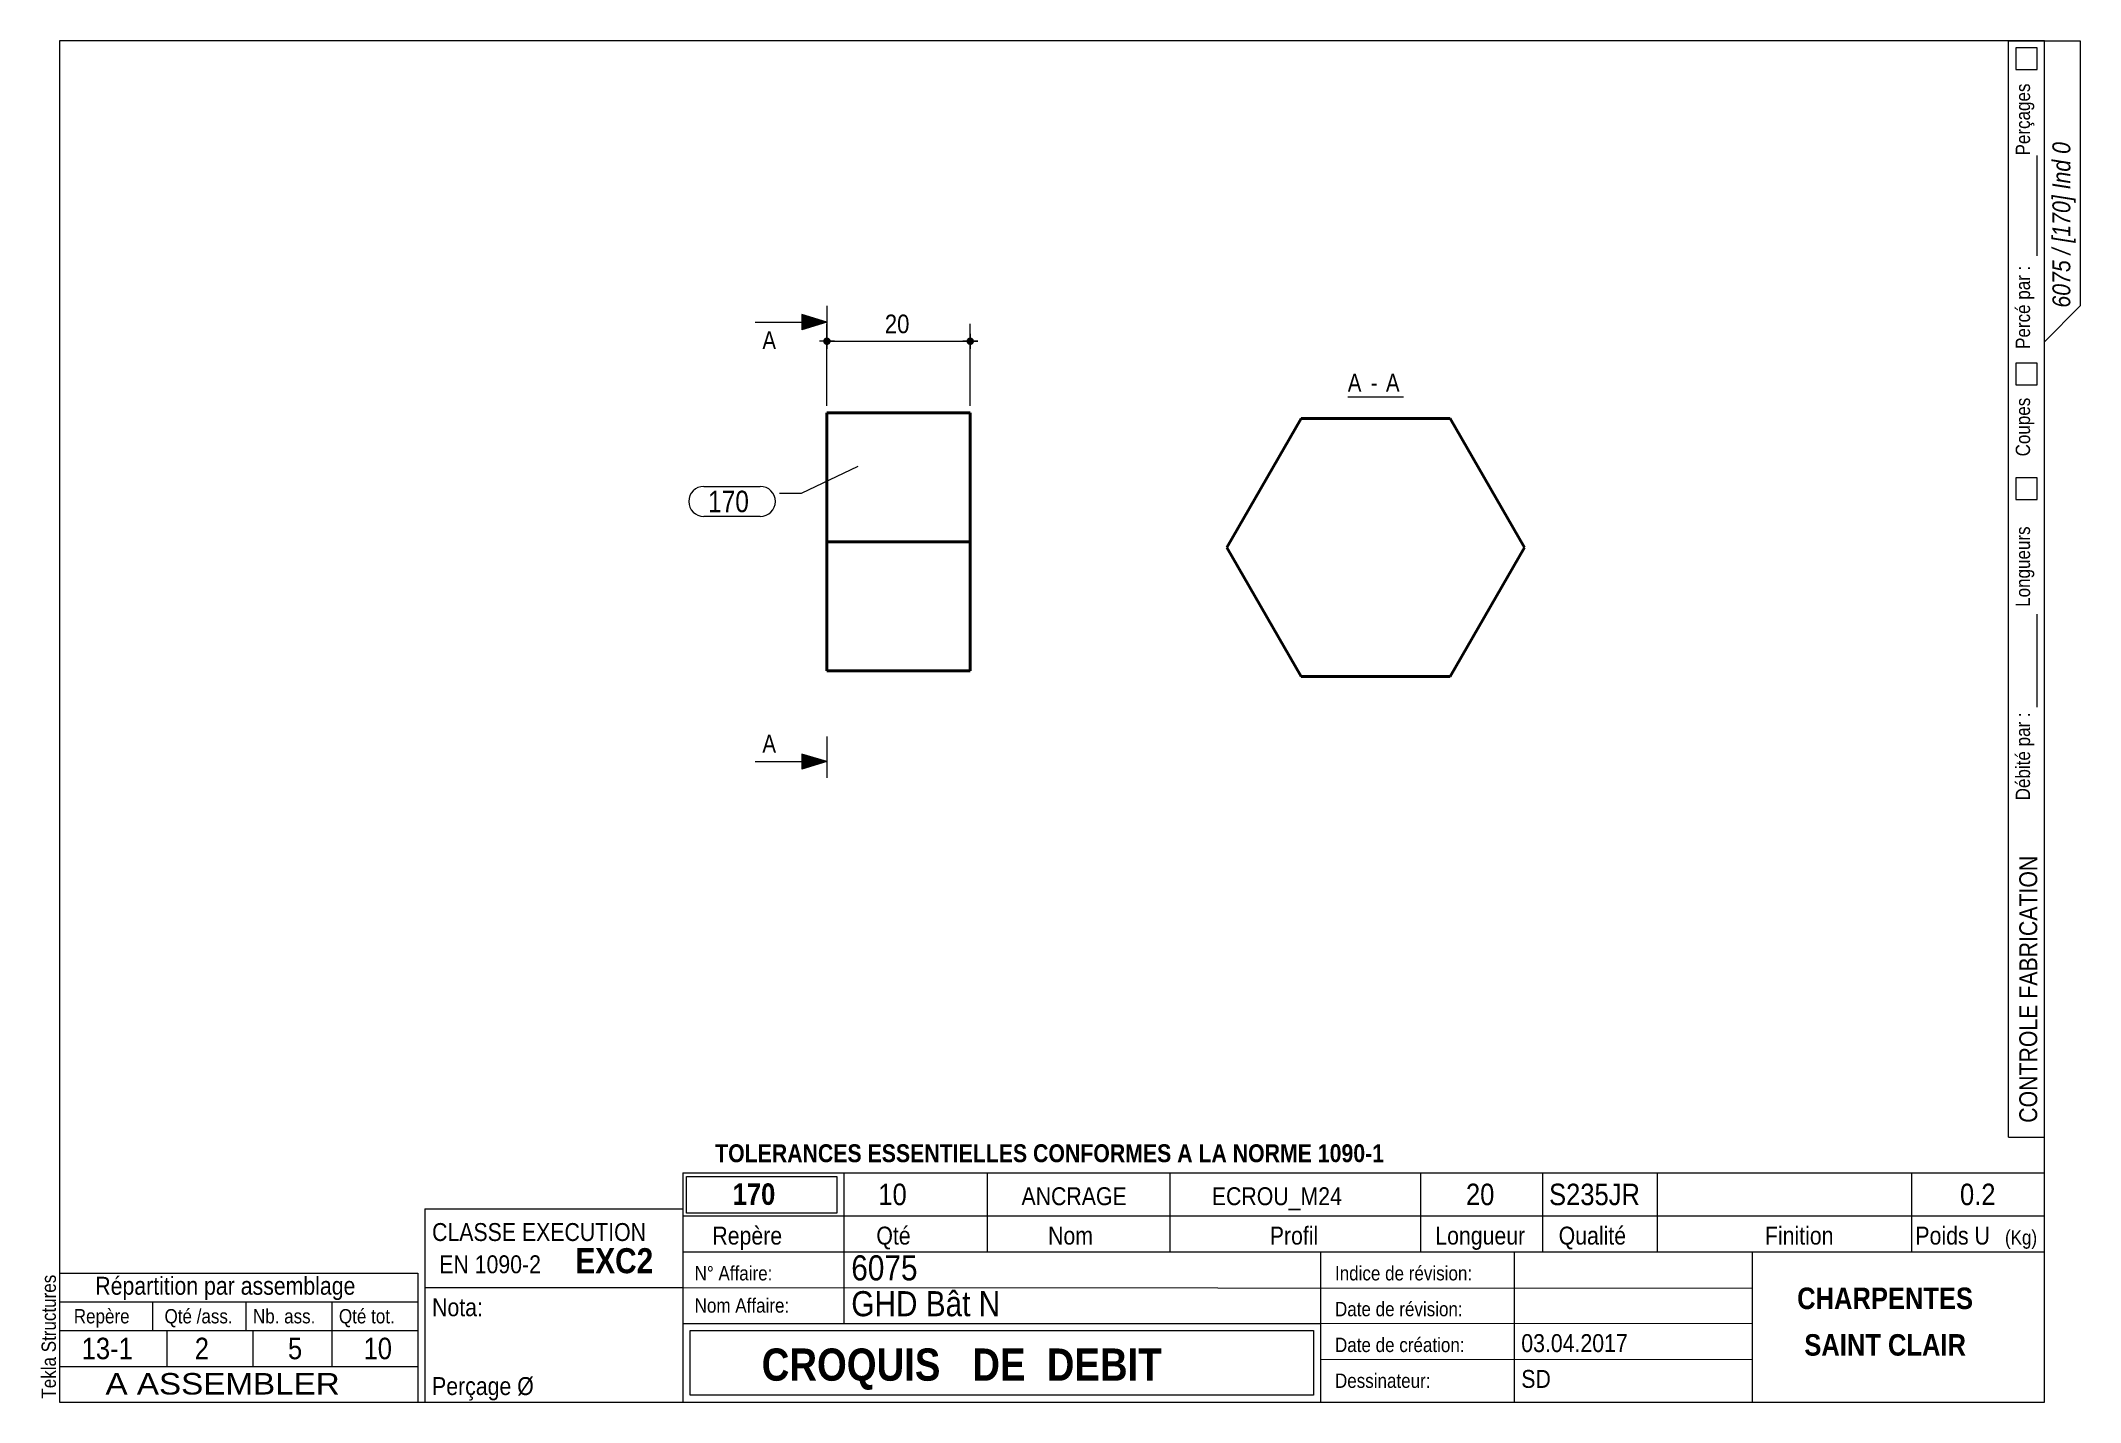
# Model space of a CAD drawing. Header units: millimetres. Extents: x 2 to 287, y 5 to 195.
import ezdxf

# ---------------------------------------------------------------- set-up
doc = ezdxf.new("R2010")
doc.units = ezdxf.units.MM
for name, color, linetype, lineweight in [('Autre type objet', 1, 'Continuous', 0), ('Cotation', 7, 'Continuous', 0), ('Couper', 6, 'Continuous', 0), ('Feuille dessin', 5, 'Continuous', 0), ('Piece', 2, 'Continuous', 0), ('Repère pièce', 3, 'Continuous', 0)]:
    doc.layers.add(name, color=color, linetype=linetype, lineweight=lineweight)
doc.styles.add('ARIAL', font='ARIAL.TTF')
doc.styles.add('ARIAL_BOLD', font='ARIALBD.TTF')
doc.styles.add('ARIAL_ITALIC', font='ARIALI.TTF')
doc.styles.add('COMIC_SANS_MS', font='COMIC.TTF')

# ---------------------------------------------------------------- blocks, each defined once
blk = doc.blocks.new('*A1')
at = {"layer": 'Piece', "color": 2, "linetype": 'Continuous', "lineweight": 40}
for p, q in [((112.103682, 143.065), (112.103682, 107.065)), ((132.103682, 143.065), (112.103682, 143.065)), ((132.103682, 107.065), (132.103682, 143.065)), ((132.103682, 125.065), (112.103682, 125.065)), ((112.103682, 107.065), (132.103682, 107.065))]:
    blk.add_line(p, q, dxfattribs=at)
blk = doc.blocks.new('*A2')
at = {"layer": 'Piece', "color": 2, "linetype": 'Continuous', "lineweight": 40}
for p, q in [((178.281327, 142.291885), (167.889022, 124.291885)), ((178.281327, 142.291885), (199.065937, 142.291885)), ((199.065937, 142.291885), (209.458242, 124.291885)), ((167.889022, 124.291885), (178.281327, 106.291885)), ((199.065937, 106.291885), (209.458242, 124.291885)), ((178.281327, 106.291885), (199.065937, 106.291885))]:
    blk.add_line(p, q, dxfattribs=at)
blk = doc.blocks.new('*A3')
at = {"layer": 'Feuille dessin', "linetype": 'Continuous', "lineweight": 0}
for p, q in [((282, 195), (5, 195)), ((5, 195), (5, 5)), ((282, 5), (282, 195)), ((5, 5), (282, 5))]:
    blk.add_line(p, q, dxfattribs=at)
at = {"layer": 'Feuille dessin', "style": 'ARIAL', "width": 0.85}
blk.add_text('Tekla Structures', height=2, rotation=90, dxfattribs=at).set_placement((4.5, 5.5))
blk = doc.blocks.new('*A4')
at = {"layer": 'Autre type objet', "linetype": 'Continuous', "lineweight": 0}
for p, q in [((5, 23), (55, 23)), ((5, 23), (5, 15)), ((55, 23), (55, 15)), ((5, 19), (55, 19)), ((18, 19), (18, 15)), ((31, 19), (31, 15)), ((43, 19), (43, 15)), ((5, 15), (55, 15)), ((5, 15), (5, 10)), ((20, 15), (20, 10)), ((32, 15), (32, 10)), ((43, 15), (43, 10)), ((55, 15), (55, 10)), ((5, 10), (55, 10))]:
    blk.add_line(p, q, dxfattribs=at)
at = {"layer": 'Autre type objet', "style": 'ARIAL', "width": 0.85}
for s, height, p in [('Répartition par assemblage', 2.5, (10, 20)), ('Repère', 2, (7, 16)), ('Qté /ass.', 2, (19.663086, 16)), ('Nb. ass.', 2, (32, 16)), ('Qté tot.', 2, (44, 16)), ('13-1', 3, (8.103027, 11)), ('2', 3, (23.885986, 11)), ('5', 3, (36.889404, 11)), ('10', 3, (47.438965, 11))]:
    blk.add_text(s, height=height, dxfattribs=at).set_placement(p)
blk = doc.blocks.new('*A5')
at = {"layer": 'Autre type objet', "linetype": 'Continuous', "lineweight": 0}
for p, q in [((277, 42), (277, 195)), ((277, 195), (287, 195)), ((278, 194), (278, 191)), ((281, 194), (278, 194)), ((281, 191), (281, 194)), ((282, 42), (282, 195)), ((287, 195), (287, 158)), ((278, 191), (281, 191)), ((281, 165), (281, 179)), ((287, 158), (282, 153)), ((278, 150), (278, 147)), ((281, 150), (278, 150)), ((281, 147), (281, 150)), ((278, 147), (281, 147)), ((278, 134), (278, 131)), ((281, 134), (278, 134)), ((281, 131), (281, 134)), ((278, 131), (281, 131)), ((281, 102), (281, 115)), ((277, 42), (282, 42))]:
    blk.add_line(p, q, dxfattribs=at)
at = {"layer": 'Autre type objet', "width": 0.85}
for s, height, style, p in [('Perçages', 2, 'ARIAL', (280, 179)), ('6075 / [170] Ind 0', 2.5, 'ARIAL_ITALIC', (285.619109, 157.760245)), ('Percé par :', 2, 'ARIAL', (280, 152)), ('Coupes', 2, 'ARIAL', (280, 137)), ('Longueurs', 2, 'ARIAL', (280, 116)), ('Débité par :', 2, 'ARIAL', (280, 89)), ('CONTROLE FABRICATION', 2.5, 'ARIAL', (281, 44))]:
    blk.add_text(s, height=height, rotation=90, dxfattribs=dict(at, style=style)).set_placement(p)
blk = doc.blocks.new('*A6')
at = {"layer": 'Autre type objet', "linetype": 'Continuous', "lineweight": 0}
for p, q in [((56, 32), (92, 32)), ((56, 32), (56, 5)), ((92, 32), (92, 5)), ((56, 21), (92, 21)), ((56, 5), (92, 5))]:
    blk.add_line(p, q, dxfattribs=at)
at = {"layer": 'Autre type objet', "width": 0.85}
for s, height, style, p in [('CLASSE EXECUTION', 2.5, 'ARIAL', (57, 27.5)), ('EXC2', 3.5, 'ARIAL_BOLD', (77, 23)), ('EN 1090-2', 2.5, 'ARIAL', (58, 23)), ('Nota:', 2.5, 'ARIAL', (57, 17)), ('Perçage Ø', 2.5, 'ARIAL', (57, 6))]:
    blk.add_text(s, height=height, dxfattribs=dict(at, style=style)).set_placement(p)
blk = doc.blocks.new('*A7')
at = {"layer": 'Autre type objet', "linetype": 'Continuous', "lineweight": 0}
for p, q in [((92, 37), (282, 37)), ((92, 37), (92, 31)), ((114.5, 31), (114.5, 37)), ((134.5, 31), (134.5, 37)), ((160, 31), (160, 37)), ((195, 31), (195, 37)), ((212, 31), (212, 37)), ((228, 31), (228, 37)), ((263.5, 31), (263.5, 37)), ((282, 31), (282, 37)), ((92.51953, 36.5), (113.5, 36.5)), ((92.51953, 31.394341), (92.51953, 36.5)), ((113.5, 36.5), (113.5, 31.394341)), ((113.5, 31.394341), (92.51953, 31.394341)), ((92, 31), (282, 31)), ((92, 31), (92, 5)), ((114.5, 16), (114.5, 31)), ((134.5, 26), (134.5, 31)), ((160, 26), (160, 31)), ((195, 26), (195, 31)), ((212, 26), (212, 31)), ((228, 26), (228, 31)), ((263.5, 26), (263.5, 31)), ((282, 5), (282, 31)), ((92, 26), (282, 26)), ((181, 26), (181, 5)), ((208, 26), (208, 5)), ((241.262466, 5), (241.262466, 26)), ((92, 21), (241.327069, 20.935451)), ((92, 16), (181, 16)), ((93, 15), (180, 15)), ((93, 6), (93, 15)), ((180, 15), (180, 6)), ((181, 16), (241.297815, 16.021151)), ((181, 11), (241.217807, 10.969512)), ((180, 6), (93, 6)), ((92, 5), (282, 5))]:
    blk.add_line(p, q, dxfattribs=at)
at = {"layer": 'Autre type objet', "width": 0.85}
for s, height, style, p in [('TOLERANCES ESSENTIELLES CONFORMES A LA NORME 1090-1', 2.5, 'ARIAL_BOLD', (96.5, 38.5)), ('170', 3, 'ARIAL_BOLD', (98.951496, 32.540141)), ('10', 3, 'ARIAL', (119.277344, 32.5)), ('ANCRAGE', 2.5, 'ARIAL', (139.25415, 32.5)), ('ECROU_M24', 2.5, 'ARIAL', (165.818115, 32.5)), ('20', 3, 'ARIAL', (201.27832, 32.5)), ('S235JR', 3, 'ARIAL', (212.880127, 32.5)), ('0.2', 3, 'ARIAL', (270.222412, 32.5)), ('Repère', 2.5, 'ARIAL', (96.112978, 27)), ('Qté', 2.5, 'ARIAL', (119, 27)), ('Nom', 2.5, 'ARIAL', (142.961426, 27)), ('Profil', 2.5, 'ARIAL', (173.903564, 27)), ('Longueur', 2.5, 'ARIAL', (197, 27)), ('Qualité', 2.5, 'ARIAL', (214.218018, 27)), ('Finition', 2.5, 'ARIAL', (243, 27)), ('Poids U', 2.5, 'ARIAL', (264, 27)), ('(Kg)', 2, 'ARIAL', (276.5, 27)), ('N° Affaire:', 2, 'ARIAL', (93.640566, 22)), ('6075', 3.5, 'ARIAL', (115.5, 22)), ('Indice de révision:', 2, 'ARIAL', (183, 22)), ('GHD Bât N', 3.5, 'ARIAL', (115.5, 17)), ('CHARPENTES', 3, 'ARIAL_BOLD', (247.5, 18)), ('Nom Affaire:', 2, 'ARIAL', (93.640566, 17.5)), ('Date de révision:', 2, 'ARIAL', (183, 17)), ('03.04.2017', 2.5, 'ARIAL', (209, 12)), ('SAINT CLAIR', 3, 'ARIAL_BOLD', (248.5, 11.5)), ('CROQUIS   DE  DEBIT', 4.5, 'ARIAL_BOLD', (103, 8)), ('Date de création:', 2, 'ARIAL', (183, 12)), ('Dessinateur:', 2, 'ARIAL', (183, 7)), ('SD', 2.5, 'ARIAL', (209, 7))]:
    blk.add_text(s, height=height, dxfattribs=dict(at, style=style)).set_placement(p)
blk = doc.blocks.new('*A8')
at = {"layer": 'Autre type objet', "linetype": 'Continuous', "lineweight": 0}
for p, q in [((5, 10), (55, 10)), ((5, 10), (5, 5)), ((55, 10), (55, 5)), ((5, 5), (55, 5))]:
    blk.add_line(p, q, dxfattribs=at)
at = {"layer": 'Autre type objet', "style": 'ARIAL', "width": 1.105}
blk.add_text('A ASSEMBLER', height=3, dxfattribs=at).set_placement((11.423651, 6.073465))
blk = doc.blocks.new('*A9')
at = {"layer": 'Cotation'}
for points in [[(112.08, 152.55), (112.05, 152.55), (112.03, 152.55), (112, 152.55), (111.98, 152.56), (111.95, 152.57), (111.93, 152.58), (111.9, 152.58), (111.88, 152.59), (111.86, 152.61), (111.84, 152.62), (111.81, 152.63), (111.79, 152.65), (111.77, 152.66), (111.75, 152.68), (111.74, 152.7), (111.72, 152.72), (111.7, 152.74), (111.69, 152.76), (111.67, 152.78), (111.66, 152.8), (111.65, 152.82), (111.63, 152.84), (111.62, 152.87), (111.61, 152.89), (111.61, 152.91), (111.6, 152.94), (111.59, 152.96), (111.59, 152.99), (111.59, 153.01), (111.58, 153.04), (111.58, 153.06), (111.58, 153.09), (111.59, 153.12), (111.59, 153.14), (111.59, 153.17), (111.6, 153.19), (111.61, 153.22), (111.61, 153.24), (111.62, 153.26), (111.63, 153.29), (111.65, 153.31), (111.66, 153.33), (111.67, 153.35), (111.69, 153.37), (111.7, 153.39), (111.72, 153.41), (111.74, 153.43), (111.75, 153.45), (111.77, 153.47), (111.79, 153.48), (111.81, 153.5), (111.84, 153.51), (111.86, 153.52), (111.88, 153.54), (111.9, 153.55), (111.93, 153.55), (111.95, 153.56), (111.98, 153.57), (112, 153.58), (112.03, 153.58), (112.05, 153.58), (112.08, 153.58), (112.1, 153.59), (112.13, 153.58), (112.15, 153.58), (112.18, 153.58), (112.21, 153.58), (112.23, 153.57), (112.25, 153.56), (112.28, 153.55), (112.3, 153.55), (112.33, 153.54), (112.35, 153.52), (112.37, 153.51), (112.39, 153.5), (112.41, 153.48), (112.43, 153.47), (112.45, 153.45), (112.47, 153.43), (112.49, 153.41), (112.51, 153.39), (112.52, 153.37), (112.54, 153.35), (112.55, 153.33), (112.56, 153.31), (112.57, 153.29), (112.58, 153.26), (112.59, 153.24), (112.6, 153.22), (112.61, 153.19), (112.61, 153.17), (112.62, 153.14), (112.62, 153.12), (112.62, 153.09), (112.62, 153.06), (112.62, 153.04), (112.62, 153.01), (112.62, 152.99), (112.61, 152.96), (112.61, 152.94), (112.6, 152.91), (112.59, 152.89), (112.58, 152.87), (112.57, 152.84), (112.56, 152.82), (112.55, 152.8), (112.54, 152.78), (112.52, 152.76), (112.51, 152.74), (112.49, 152.72), (112.47, 152.7), (112.45, 152.68), (112.43, 152.66), (112.41, 152.65), (112.39, 152.63), (112.37, 152.62), (112.35, 152.61), (112.33, 152.59), (112.3, 152.58), (112.28, 152.58), (112.25, 152.57), (112.23, 152.56), (112.21, 152.55), (112.18, 152.55), (112.15, 152.55), (112.13, 152.55), (112.1, 152.55)], [(132.08, 152.55), (132.05, 152.55), (132.03, 152.55), (132, 152.55), (131.98, 152.56), (131.95, 152.57), (131.93, 152.58), (131.9, 152.58), (131.88, 152.59), (131.86, 152.61), (131.84, 152.62), (131.81, 152.63), (131.79, 152.65), (131.77, 152.66), (131.75, 152.68), (131.74, 152.7), (131.72, 152.72), (131.7, 152.74), (131.69, 152.76), (131.67, 152.78), (131.66, 152.8), (131.65, 152.82), (131.63, 152.84), (131.62, 152.87), (131.61, 152.89), (131.61, 152.91), (131.6, 152.94), (131.59, 152.96), (131.59, 152.99), (131.59, 153.01), (131.58, 153.04), (131.58, 153.06), (131.58, 153.09), (131.59, 153.12), (131.59, 153.14), (131.59, 153.17), (131.6, 153.19), (131.61, 153.22), (131.61, 153.24), (131.62, 153.26), (131.63, 153.29), (131.65, 153.31), (131.66, 153.33), (131.67, 153.35), (131.69, 153.37), (131.7, 153.39), (131.72, 153.41), (131.74, 153.43), (131.75, 153.45), (131.77, 153.47), (131.79, 153.48), (131.81, 153.5), (131.84, 153.51), (131.86, 153.52), (131.88, 153.54), (131.9, 153.55), (131.93, 153.55), (131.95, 153.56), (131.98, 153.57), (132, 153.58), (132.03, 153.58), (132.05, 153.58), (132.08, 153.58), (132.1, 153.59), (132.13, 153.58), (132.15, 153.58), (132.18, 153.58), (132.21, 153.58), (132.23, 153.57), (132.25, 153.56), (132.28, 153.55), (132.3, 153.55), (132.33, 153.54), (132.35, 153.52), (132.37, 153.51), (132.39, 153.5), (132.41, 153.48), (132.43, 153.47), (132.45, 153.45), (132.47, 153.43), (132.49, 153.41), (132.51, 153.39), (132.52, 153.37), (132.54, 153.35), (132.55, 153.33), (132.56, 153.31), (132.57, 153.29), (132.58, 153.26), (132.59, 153.24), (132.6, 153.22), (132.61, 153.19), (132.61, 153.17), (132.62, 153.14), (132.62, 153.12), (132.62, 153.09), (132.62, 153.06), (132.62, 153.04), (132.62, 153.01), (132.62, 152.99), (132.61, 152.96), (132.61, 152.94), (132.6, 152.91), (132.59, 152.89), (132.58, 152.87), (132.57, 152.84), (132.56, 152.82), (132.55, 152.8), (132.54, 152.78), (132.52, 152.76), (132.51, 152.74), (132.49, 152.72), (132.47, 152.7), (132.45, 152.68), (132.43, 152.66), (132.41, 152.65), (132.39, 152.63), (132.37, 152.62), (132.35, 152.61), (132.33, 152.59), (132.3, 152.58), (132.28, 152.58), (132.25, 152.57), (132.23, 152.56), (132.21, 152.55), (132.18, 152.55), (132.15, 152.55), (132.13, 152.55), (132.1, 152.55)]]:
    blk.add_hatch(color=256, dxfattribs=at).paths.add_polyline_path(points, flags=17)
at = {"layer": 'Cotation', "linetype": 'Continuous', "lineweight": 0}
for p, q in [((112.1, 144.06), (112.1, 155.49)), ((112.1, 154.1), (112.1, 152.03)), ((132.1, 144.06), (132.1, 155.49)), ((132.1, 154.1), (132.1, 152.03)), ((113.14, 153.06), (111.06, 153.06)), ((112.1, 153.06), (111.06, 153.06)), ((112.1, 153.06), (132.1, 153.06)), ((133.14, 153.06), (131.06, 153.06)), ((132.1, 153.06), (133.14, 153.06))]:
    blk.add_line(p, q, dxfattribs=at)
at = {"layer": 'Cotation'}
for p in [(112.1, 153.06), (132.1, 153.06)]:
    blk.add_point(p, dxfattribs=at)
at = {"layer": 'Cotation', "style": 'ARIAL', "width": 0.85}
blk.add_text('20', height=2.6, dxfattribs=at).set_placement((120.18, 154.19))
blk = doc.blocks.new('*A10')
at = {"layer": 'Repère pièce', "linetype": 'Continuous', "lineweight": 0}
for p, q in [((116.397682, 135.571), (108.50293, 131.810725)), ((94.918848, 132.810725), (102.80293, 132.810725)), ((108.50293, 131.810725), (105.50293, 131.810725)), ((102.80293, 128.610725), (94.918848, 128.610725))]:
    blk.add_line(p, q, dxfattribs=at)
for centre, start, end in [((94.918848, 130.710725), 90, 270), ((102.80293, 130.710725), 270, 90)]:
    blk.add_arc(centre, 2.1, start, end, dxfattribs=at)
at = {"layer": 'Repère pièce', "style": 'COMIC_SANS_MS', "width": 0.85}
blk.add_text('170', height=3, dxfattribs=at).set_placement((95.518848, 129.210725))
blk = doc.blocks.new('*A11')
at = {"layer": 'Couper'}
for points in [[(108.6, 156.78), (112.1, 155.72), (108.6, 154.68)], [(108.6, 95.45), (112.1, 94.41), (108.6, 93.36)]]:
    blk.add_hatch(color=256, dxfattribs=at).paths.add_polyline_path(points, flags=17)
at = {"layer": 'Couper', "linetype": 'Continuous', "lineweight": 0}
for p, q in [((112.1, 155.72), (108.6, 156.78)), ((108.6, 156.78), (108.6, 154.68)), ((112.1, 158), (112.1, 152.22)), ((102.1, 155.72), (102.1, 155.72)), ((102.1, 155.72), (112.1, 155.72)), ((112.1, 155.72), (108.6, 154.68)), ((112.1, 97.91), (112.1, 92.13)), ((102.1, 94.41), (102.1, 94.41)), ((102.1, 94.41), (112.1, 94.41)), ((112.1, 94.41), (108.6, 95.45)), ((108.6, 95.45), (108.6, 93.36)), ((112.1, 94.41), (108.6, 93.36))]:
    blk.add_line(p, q, dxfattribs=at)
at = {"layer": 'Couper', "style": 'COMIC_SANS_MS', "width": 0.85}
for p in [(103.1, 151.97), (103.1, 95.66)]:
    blk.add_text('A', height=2.5, dxfattribs=at).set_placement(p)
blk = doc.blocks.new('*A12')
at = {"layer": 'Autre type objet', "linetype": 'Continuous', "lineweight": 0}
blk.add_line((184.790697, 145.291885), (192.556567, 145.291885), dxfattribs=at)
at = {"layer": 'Autre type objet', "style": 'COMIC_SANS_MS', "width": 0.85}
for s, p in [('A', (184.790697, 146.041885)), ('A', (190.117602, 146.041885)), ('-', (187.979662, 146.041885))]:
    blk.add_text(s, height=2.5, dxfattribs=at).set_placement(p)

msp = doc.modelspace()

# ---------------------------------------------------------------- block references
at = {"lineweight": 0}
for name in ['*A3', '*A5', '*A11', '*A9', '*A12', '*A1', '*A2', '*A10', '*A7', '*A6', '*A4', '*A8']:
    msp.add_blockref(name, (0, 0), dxfattribs=at)

doc.saveas('drawing.dxf')
